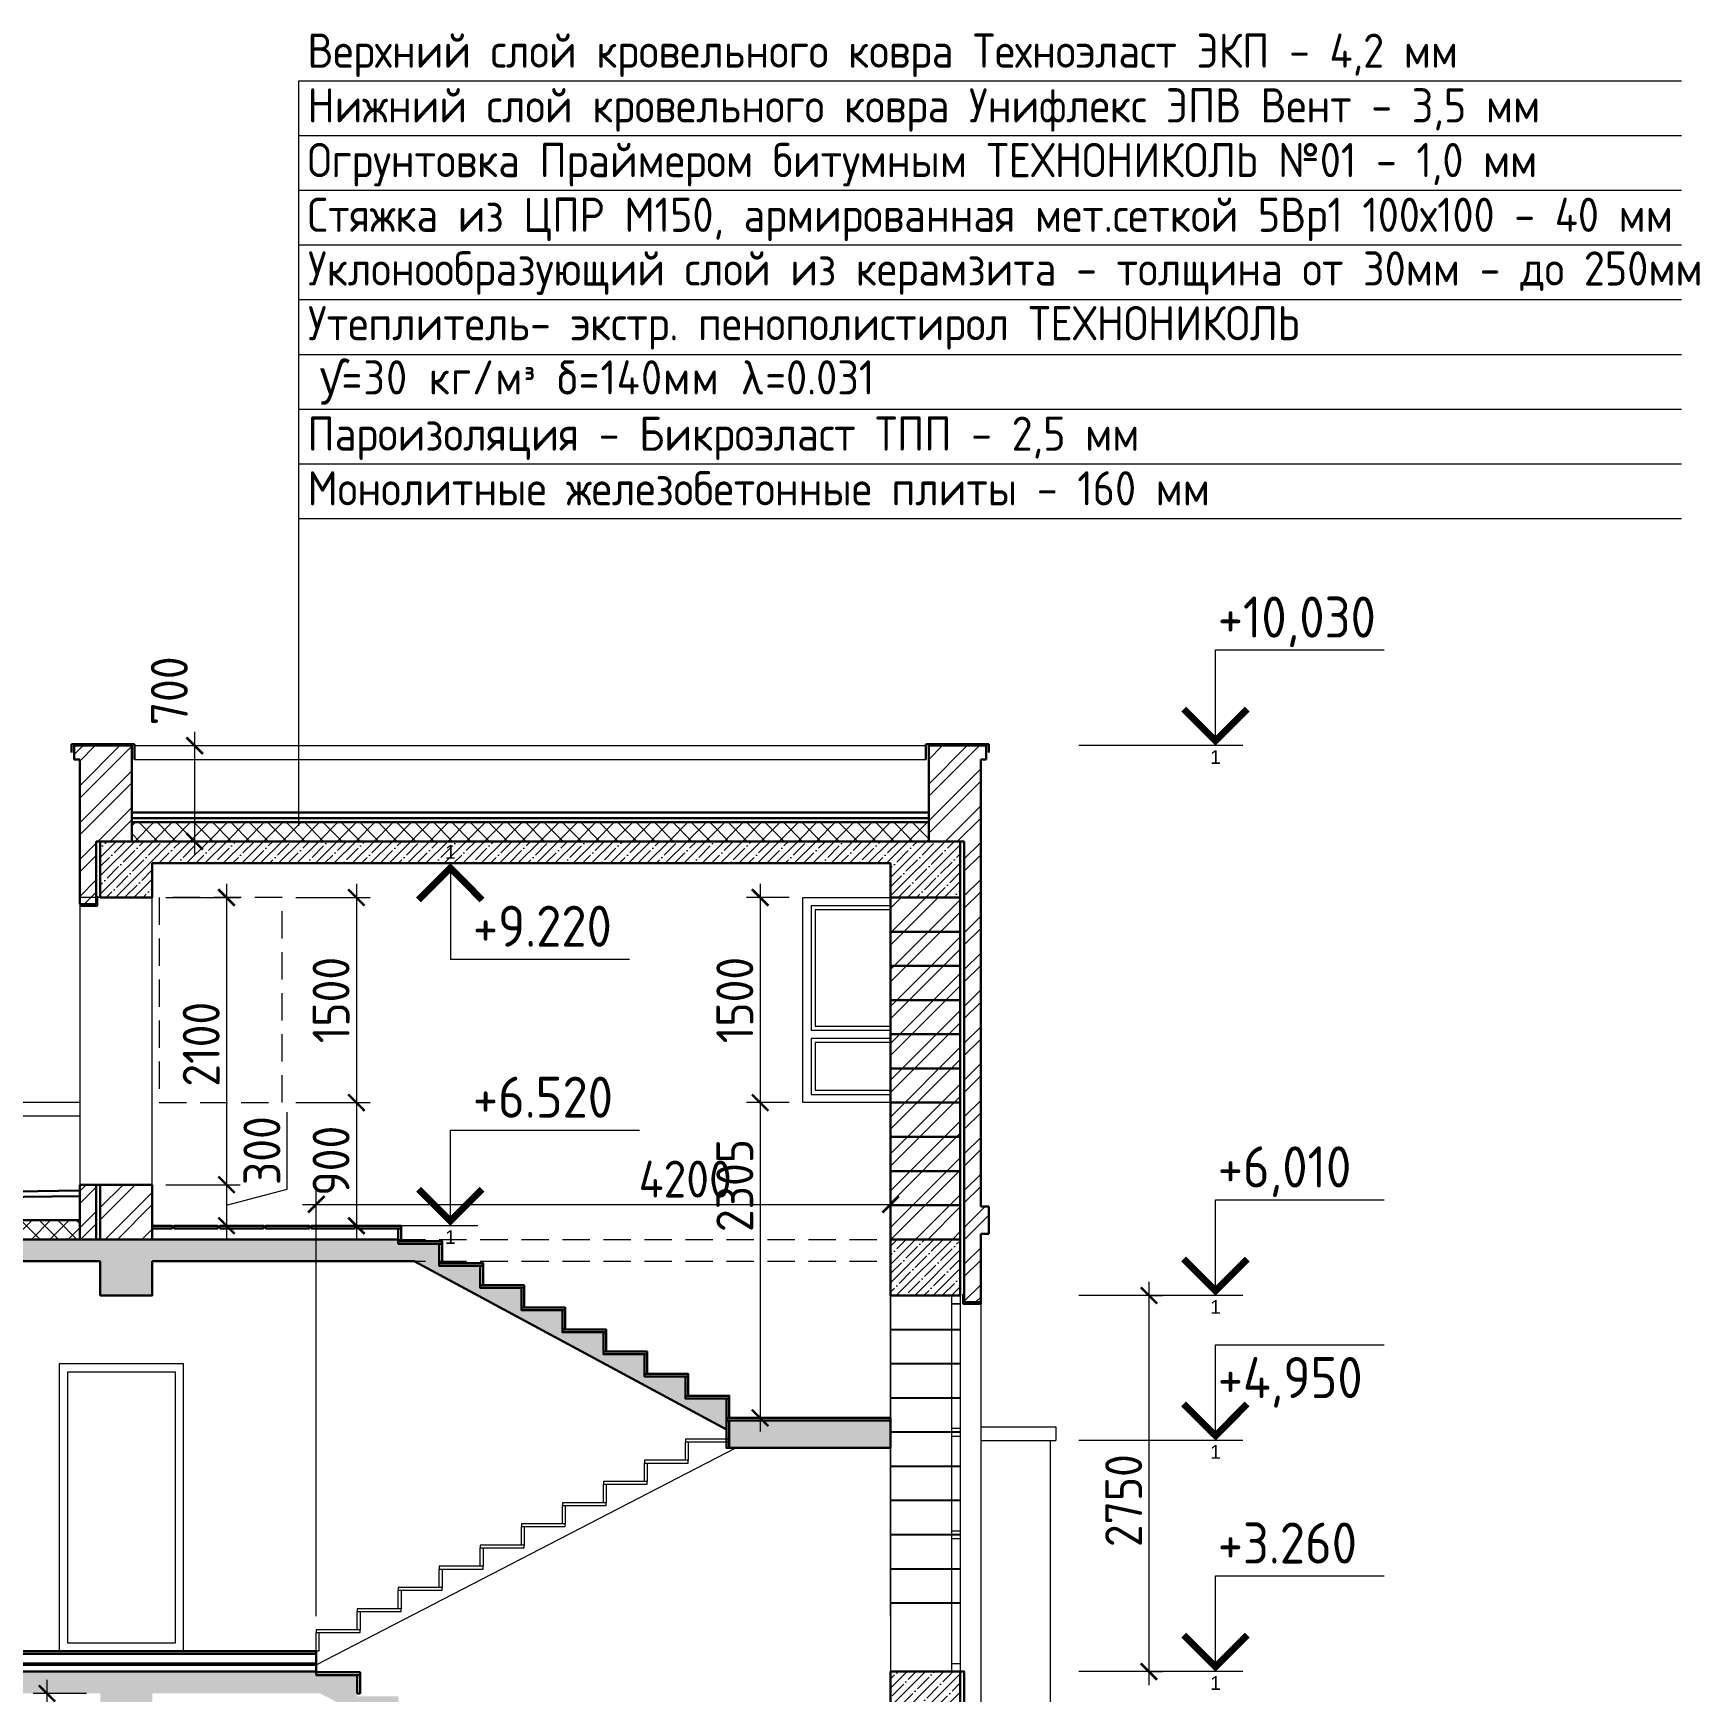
# Model space of a CAD drawing. Header units: millimetres. Extents: x 854812 to 1164625, y 589925 to 823301.
# Drawn here: x 896436 to 908624, y 759759 to 771884 of the extents above; entities that cross this region are included whole.
import ezdxf
from ezdxf.enums import TextEntityAlignment as Align

# ---------------------------------------------------------------- set-up
doc = ezdxf.new("R2010")
doc.units = ezdxf.units.MM
doc.linetypes.add('1', pattern=[0])
doc.linetypes.add('НЕВИДИМАЯX2', pattern=[0.75, 0.5, -0.25])
doc.layers.get('Defpoints').update_dxf_attribs({"color": 40})
for name, color, linetype, lineweight in [('Text', 7, 'Continuous', 15), ('АР_Текст_отметки высот', 95, 'Continuous', 9), ('окна', 132, 'Continuous', 18), ('перекрытия', 36, 'Continuous', 30), ('пол', 11, '1', 30), ('размеры', 215, 'Continuous', 13), ('стены', 172, 'Continuous', 30), ('УКАЗАТЕЛЬ', 6, 'Continuous', 13), ('ФАСАД', 7, 'Continuous', 13), ('ШТРИХ', 142, 'Continuous', 13)]:
    doc.layers.add(name, color=color, linetype=linetype, lineweight=lineweight)
doc.styles.add('GOST 2.304', font='isocpeur.ttf', dxfattribs={"width": 0.9})
doc.styles.get("Standard").update_dxf_attribs({"font": 'arial.ttf'})
doc.dimstyles.new('1', dxfattribs={"dimscale": 100, "dimtxt": 2.7, "dimasz": 1.2, "dimexe": 1, "dimexo": 1, "dimgap": 0.5, "dimtad": 1, "dimdec": 0, "dimzin": 0, "dimdsep": 46, "dimtxsty": 'GOST 2.304', "dimblk": 'ARCHTICK', "dimcen": 0.09, "dimdle": 1, "dimclrd": 256, "dimclre": 256, "dimclrt": 7, "dimadec": 0, "dimazin": 0, "dimtfac": 1, "dimtdec": 0, "dimtmove": 1, "dimatfit": 3, "dimldrblk": 'ARCHTICK', "dimfxl": 100, "dimtolj": 1, "dimtzin": 0, "dimlwd": 5, "dimlwe": 5, "dimarcsym": 1})

# ---------------------------------------------------------------- blocks, each defined once
blk = doc.blocks.new('_ArchTick')
at = {"color": 0, "linetype": 'ByBlock', "const_width": 0.15}
blk.add_lwpolyline([(-0.5, -0.5), (0.5, 0.5)], dxfattribs=at)
blk = doc.blocks.new('*D381')
at = {"layer": 'Defpoints', "color": 0, "ltscale": 0.1}
for p in [(897306, 765566), (897306, 763466), (897849, 763466)]:
    blk.add_point(p, dxfattribs=at)
at = {"layer": 'размеры', "lineweight": 5, "ltscale": 0.1}
for p, q in [((897849, 765666), (897849, 763366)), ((897406, 765566), (897949, 765566)), ((897406, 763466), (897949, 763466))]:
    blk.add_line(p, q, dxfattribs=at)
at = {"layer": 'размеры', "lineweight": 5, "ltscale": 0.1, "xscale": 120, "yscale": 120, "zscale": 120}
for p, rotation in [((897849, 765566), 90), ((897849, 763466), 270)]:
    blk.add_blockref('_ArchTick', p, dxfattribs=dict(at, rotation=rotation))
at = {"layer": 'размеры', "color": 7, "ltscale": 0.1, "insert": (897664, 764493), "char_height": 270, "attachment_point": 5, "rotation": 90, "style": 'GOST 2.304'}
blk.add_mtext('\\A1;2100', dxfattribs=at)
blk = doc.blocks.new('*D382')
at = {"layer": 'Defpoints', "color": 0, "ltscale": 0.1}
for p in [(897306, 763466), (897306, 763166, 0), (897849, 763166)]:
    blk.add_point(p, dxfattribs=at)
at = {"layer": 'размеры', "lineweight": 5, "ltscale": 0.1}
for p, q in [((898293, 763434), (898293, 763996)), ((897849, 763566), (897849, 763066)), ((897406, 763466), (897949, 763466)), ((897849, 763316), (898293, 763434)), ((897406, 763166), (897949, 763166))]:
    blk.add_line(p, q, dxfattribs=at)
at = {"layer": 'размеры', "lineweight": 5, "ltscale": 0.1, "xscale": 120, "yscale": 120, "zscale": 120}
for p, rotation in [((897849, 763466), 90), ((897849, 763166), 270)]:
    blk.add_blockref('_ArchTick', p, dxfattribs=dict(at, rotation=rotation))
at = {"layer": 'размеры', "color": 7, "ltscale": 0.1, "insert": (898108, 763715), "char_height": 270, "attachment_point": 5, "rotation": 90, "style": 'GOST 2.304'}
blk.add_mtext('\\A1;300', dxfattribs=at)
blk = doc.blocks.new('*U355')
at = {"color": 7, "linetype": 'Continuous', "lineweight": 15}
for p, q in [((10, 0), (10, 7)), ((10, 7), (23.84, 7)), ((10, 0), (0, 0)), ((12, 0), (10, 0))]:
    blk.add_line(p, q, dxfattribs=at)
at = {"color": 7, "linetype": 'Continuous', "lineweight": 15, "const_width": 0.5}
blk.add_lwpolyline([(7.67, 2.67), (10, 0.35), (12.32, 2.67)], dxfattribs=at)
at = {"color": 7, "linetype": 'Continuous', "lineweight": 15, "style": 'GOST 2.304', "width": 0.9, "flags": 8}
blk.add_attdef('+OTM', text='', height=3, dxfattribs=at).set_placement((11.65, 7), align=Align.BOTTOM_LEFT)
at = {"layer": 'Defpoints', "color": 5, "linetype": 'Continuous', "flags": 8}
blk.add_attdef('M', text='', height=1, rotation=360, dxfattribs=at).set_placement((10, -0.33), align=Align.TOP_CENTER)
blk = doc.blocks.new('*U356')
at = {"color": 7, "linetype": 'Continuous', "lineweight": 15}
for p, q in [((10, 0), (0, 0)), ((10, 0), (10, -7)), ((12, 0), (10, 0)), ((10, -7), (23.1, -7))]:
    blk.add_line(p, q, dxfattribs=at)
at = {"color": 7, "linetype": 'Continuous', "lineweight": 15, "const_width": 0.5}
blk.add_lwpolyline([(7.67, -2.68), (10, -0.35), (12.32, -2.68)], dxfattribs=at)
at = {"color": 7, "linetype": 'Continuous', "lineweight": 15, "style": 'GOST 2.304', "width": 0.9, "flags": 8}
blk.add_attdef('+OTM', text='', height=3, dxfattribs=at).set_placement((11.65, -7), align=Align.BOTTOM_LEFT)
at = {"layer": 'Defpoints', "color": 5, "linetype": 'Continuous', "flags": 8}
blk.add_attdef('M', text='', height=1, dxfattribs=at).set_placement((10, 1.33), align=Align.TOP_CENTER)
blk = doc.blocks.new('*U361')
at = {"color": 7, "linetype": 'Continuous', "lineweight": 15}
for p, q in [((10, 0), (10, 7)), ((10, 7), (22.34, 7)), ((10, 0), (0, 0)), ((12, 0), (10, 0))]:
    blk.add_line(p, q, dxfattribs=at)
at = {"color": 7, "linetype": 'Continuous', "lineweight": 15, "const_width": 0.5}
blk.add_lwpolyline([(7.67, 2.67), (10, 0.35), (12.32, 2.67)], dxfattribs=at)
at = {"color": 7, "linetype": 'Continuous', "lineweight": 15, "style": 'GOST 2.304', "width": 0.9, "flags": 8}
blk.add_attdef('+OTM', text='', height=3, dxfattribs=at).set_placement((11.65, 7), align=Align.BOTTOM_LEFT)
at = {"layer": 'Defpoints', "color": 5, "linetype": 'Continuous', "flags": 8}
blk.add_attdef('M', text='', height=1, rotation=360, dxfattribs=at).set_placement((10, -0.33), align=Align.TOP_CENTER)
blk = doc.blocks.new('*U485')
at = {"color": 7, "linetype": 'Continuous', "lineweight": 15}
for p, q in [((10, 0), (10, 7)), ((10, 7), (22.34, 7)), ((10, 0), (0, 0)), ((12, 0), (10, 0))]:
    blk.add_line(p, q, dxfattribs=at)
at = {"color": 7, "linetype": 'Continuous', "lineweight": 15, "const_width": 0.5}
blk.add_lwpolyline([(7.67, 2.67), (10, 0.35), (12.32, 2.67)], dxfattribs=at)
at = {"color": 7, "linetype": 'Continuous', "lineweight": 15, "style": 'GOST 2.304', "width": 0.9, "flags": 8}
blk.add_attdef('+OTM', text='', height=3, rotation=360, dxfattribs=at).set_placement((11.65, 2.2), align=Align.BOTTOM_LEFT)
at = {"layer": 'Defpoints', "color": 5, "linetype": 'Continuous', "flags": 8}
blk.add_attdef('M', text='', height=1, rotation=360, dxfattribs=at).set_placement((10, -0.33), align=Align.TOP_CENTER)
blk = doc.blocks.new('*D383')
at = {"layer": 'Defpoints', "color": 0, "ltscale": 0.1}
for p in [(896926, 759746, 0), (896536, 759496), (896926, 759496, 0)]:
    blk.add_point(p, dxfattribs=at)
at = {"layer": 'размеры', "lineweight": 5, "ltscale": 0.1}
for p, q in [((896536, 759846), (896536, 759396)), ((896826, 759746), (896436, 759746)), ((896826, 759496), (896436, 759496))]:
    blk.add_line(p, q, dxfattribs=at)
at = {"layer": 'размеры', "lineweight": 5, "ltscale": 0.1, "xscale": 120, "yscale": 120, "zscale": 120}
for p, rotation in [((896536, 759746), 90), ((896536, 759496), 270)]:
    blk.add_blockref('_ArchTick', p, dxfattribs=dict(at, rotation=rotation))
at = {"layer": 'размеры', "color": 7, "ltscale": 0.1, "insert": (896351, 759095), "char_height": 270, "attachment_point": 5, "rotation": 90, "style": 'GOST 2.304'}
blk.add_mtext('\\A1;250', dxfattribs=at)
blk = doc.blocks.new('*D385')
at = {"layer": 'Defpoints', "color": 0, "ltscale": 0.1}
for p in [(897329, 766676, 0), (897329, 765976, 0), (897616, 765976)]:
    blk.add_point(p, dxfattribs=at)
at = {"layer": 'размеры', "lineweight": 5, "ltscale": 0.1}
for p, q in [((897616, 766776), (897616, 765876)), ((897429, 766676), (897716, 766676)), ((897429, 765976), (897716, 765976))]:
    blk.add_line(p, q, dxfattribs=at)
at = {"layer": 'размеры', "lineweight": 5, "ltscale": 0.1, "xscale": 120, "yscale": 120, "zscale": 120}
for p, rotation in [((897616, 766676), 90), ((897616, 765976), 270)]:
    blk.add_blockref('_ArchTick', p, dxfattribs=dict(at, rotation=rotation))
at = {"layer": 'размеры', "color": 7, "ltscale": 0.1, "insert": (897431, 767077), "char_height": 270, "attachment_point": 5, "rotation": 90, "style": 'GOST 2.304'}
blk.add_mtext('\\A1;700', dxfattribs=at)
blk = doc.blocks.new('*D419')
at = {"layer": 'Defpoints', "color": 0, "ltscale": 0.1}
for p in [(898256, 764066, 0), (898256, 763166, 0), (898799, 763166)]:
    blk.add_point(p, dxfattribs=at)
at = {"layer": 'размеры', "lineweight": 5, "ltscale": 0.1}
for p, q in [((898799, 764166), (898799, 763066)), ((898356, 764066), (898899, 764066)), ((898356, 763166), (898899, 763166))]:
    blk.add_line(p, q, dxfattribs=at)
at = {"layer": 'размеры', "lineweight": 5, "ltscale": 0.1, "xscale": 120, "yscale": 120, "zscale": 120}
for p, rotation in [((898799, 764066), 90), ((898799, 763166), 270)]:
    blk.add_blockref('_ArchTick', p, dxfattribs=dict(at, rotation=rotation))
at = {"layer": 'размеры', "color": 7, "ltscale": 0.1, "insert": (898614, 763641), "char_height": 270, "attachment_point": 5, "rotation": 90, "style": 'GOST 2.304'}
blk.add_mtext('\\A1;900', dxfattribs=at)
blk = doc.blocks.new('*D420')
at = {"layer": 'Defpoints', "color": 0, "ltscale": 0.1}
for p in [(898256, 765566, 0), (898256, 764066, 0), (898799, 764066)]:
    blk.add_point(p, dxfattribs=at)
at = {"layer": 'размеры', "lineweight": 5, "ltscale": 0.1}
for p, q in [((898799, 765666), (898799, 763966)), ((898356, 765566), (898899, 765566)), ((898356, 764066), (898899, 764066))]:
    blk.add_line(p, q, dxfattribs=at)
at = {"layer": 'размеры', "lineweight": 5, "ltscale": 0.1, "xscale": 120, "yscale": 120, "zscale": 120}
for p, rotation in [((898799, 765566), 90), ((898799, 764066), 270)]:
    blk.add_blockref('_ArchTick', p, dxfattribs=dict(at, rotation=rotation))
at = {"layer": 'размеры', "color": 7, "ltscale": 0.1, "insert": (898614, 764816), "char_height": 270, "attachment_point": 5, "rotation": 90, "style": 'GOST 2.304'}
blk.add_mtext('\\A1;1500', dxfattribs=at)
blk = doc.blocks.new('*D1065')
at = {"layer": 'Defpoints', "color": 0, "lineweight": 50, "ltscale": 0.1}
for p in [(904506, 762656), (904506, 759906, 0), (904596, 759906)]:
    blk.add_point(p, dxfattribs=at)
at = {"layer": 'размеры', "lineweight": 5, "ltscale": 0.1}
for p, q in [((904596, 762756), (904596, 759806)), ((904606, 762656), (904696, 762656)), ((904606, 759906), (904696, 759906))]:
    blk.add_line(p, q, dxfattribs=at)
at = {"layer": 'размеры', "lineweight": 5, "ltscale": 0.1, "xscale": 120, "yscale": 120, "zscale": 120}
for p, rotation in [((904596, 762656), 90), ((904596, 759906), 270)]:
    blk.add_blockref('_ArchTick', p, dxfattribs=dict(at, rotation=rotation))
at = {"layer": 'размеры', "color": 7, "ltscale": 0.1, "insert": (904411, 761156), "char_height": 270, "attachment_point": 5, "rotation": 90, "style": 'GOST 2.304'}
blk.add_mtext('\\A1;2750', dxfattribs=at)
blk = doc.blocks.new('*D1066')
at = {"layer": 'Defpoints', "lineweight": 5, "ltscale": 0.1}
for p, q in [((898406, 763322), (902806, 763322)), ((898506, 760311), (898506, 763422)), ((902706, 760311), (902706, 763422))]:
    blk.add_line(p, q, dxfattribs=at)
at = {"layer": 'Defpoints', "color": 0, "lineweight": 50, "ltscale": 0.1}
for p in [(902706, 763322), (898506, 760211, 0), (902706, 760211, 0)]:
    blk.add_point(p, dxfattribs=at)
at = {"layer": 'Defpoints', "lineweight": 5, "ltscale": 0.1, "xscale": 120, "yscale": 120, "zscale": 120, "rotation": 180}
blk.add_blockref('_ArchTick', (898506, 763322), dxfattribs=at)
at = {"layer": 'Defpoints', "lineweight": 5, "ltscale": 0.1, "xscale": 120, "yscale": 120, "zscale": 120}
blk.add_blockref('_ArchTick', (902706, 763322), dxfattribs=at)
at = {"layer": 'Defpoints', "color": 7, "lineweight": 50, "ltscale": 0.1, "insert": (901204, 763507), "char_height": 270, "attachment_point": 5, "style": 'GOST 2.304'}
blk.add_mtext('\\A1;4200', dxfattribs=at)
blk = doc.blocks.new('*D1509')
at = {"layer": 'Defpoints', "color": 0, "lineweight": 50, "ltscale": 0.1}
for p in [(902065, 764066, 0), (901752, 761761), (902065, 761761, 0)]:
    blk.add_point(p, dxfattribs=at)
at = {"layer": 'размеры', "lineweight": 5, "ltscale": 0.1}
for p, q in [((901752, 764166), (901752, 761661)), ((901965, 764066), (901652, 764066)), ((901965, 761761), (901652, 761761))]:
    blk.add_line(p, q, dxfattribs=at)
at = {"layer": 'размеры', "lineweight": 5, "ltscale": 0.1, "xscale": 120, "yscale": 120, "zscale": 120}
for p, rotation in [((901752, 764066), 90), ((901752, 761761), 270)]:
    blk.add_blockref('_ArchTick', p, dxfattribs=dict(at, rotation=rotation))
at = {"layer": 'размеры', "color": 7, "lineweight": 50, "ltscale": 0.1, "insert": (901567, 763460), "char_height": 270, "attachment_point": 5, "rotation": 90, "style": 'GOST 2.304'}
blk.add_mtext('\\A1;2305', dxfattribs=at)
blk = doc.blocks.new('*D1510')
at = {"layer": 'Defpoints', "color": 0, "lineweight": 50, "ltscale": 0.1}
for p in [(902065, 765566, 0), (901752, 764066), (902065, 764066, 0)]:
    blk.add_point(p, dxfattribs=at)
at = {"layer": 'размеры', "lineweight": 5, "ltscale": 0.1}
for p, q in [((901752, 765666), (901752, 763966)), ((901965, 765566), (901652, 765566)), ((901965, 764066), (901652, 764066))]:
    blk.add_line(p, q, dxfattribs=at)
at = {"layer": 'размеры', "lineweight": 5, "ltscale": 0.1, "xscale": 120, "yscale": 120, "zscale": 120}
for p, rotation in [((901752, 765566), 90), ((901752, 764066), 270)]:
    blk.add_blockref('_ArchTick', p, dxfattribs=dict(at, rotation=rotation))
at = {"layer": 'размеры', "color": 7, "lineweight": 50, "ltscale": 0.1, "insert": (901567, 764816), "char_height": 270, "attachment_point": 5, "rotation": 90, "style": 'GOST 2.304'}
blk.add_mtext('\\A1;1500', dxfattribs=at)

msp = doc.modelspace()

# ---------------------------------------------------------------- hatches: boundary and pattern name
at = {"layer": 'ШТРИХ', "ltscale": 0.1}
h = msp.add_hatch(dxfattribs=at)
h.set_pattern_fill('ANSI32', color=256, scale=20, style=0)
h.paths.add_polyline_path([(886965.6, 760406), (886845.6, 760406), (886845.6, 759446), (886965.6, 759446)])
h.paths.add_polyline_path([(886965.6, 756996), (886845.6, 756996), (886845.6, 756496), (886905.3, 756496), (886965.6, 756496)])
h.paths.add_polyline_path([(891905.3, 762906), (891785.3, 762906), (891785.3, 762296), (891905.3, 762296)])
h.paths.add_polyline_path([(897305.6, 763466), (896925.6, 763466), (896925.6, 763066), (897305.6, 763066)])
h.paths.add_polyline_path([(896895.6, 763466), (896775.6, 763466), (896775.6, 763066), (896895.6, 763066)])
h.paths.add_polyline_path([(897155.6, 766676), (896735.8, 766676), (896735.8, 766576), (896775.6, 766576), (896775.6, 765566), (896895.6, 765566), (896895.6, 765976), (897155.6, 765976)])
h.paths.add_polyline_path([(896895.6, 765566), (896775.6, 765566), (896775.6, 765516), (896895.6, 765516)])
h.paths.add_polyline_path([(903365.3, 766576), (903405.1, 766576), (903405.1, 766676), (902985.3, 766676), (902985.3, 765976), (903245.3, 765976), (903245.3, 762606), (903365.3, 762606), (903365.3, 763106), (903425.3, 763106), (903425.3, 763306), (903365.3, 763306)])
h.paths.add_polyline_path([(903215.3, 765566), (902705.6, 765566), (902705.6, 765316), (903215.3, 765316)])
h.paths.add_polyline_path([(903215.3, 765316), (902705.6, 765316), (902705.6, 765066), (903215.3, 765066)])
h.paths.add_polyline_path([(903215.3, 765066), (902705.6, 765066), (902705.6, 764816), (903215.3, 764816)])
h.paths.add_polyline_path([(903215.3, 764816), (902705.6, 764816), (902705.6, 764566), (903215.3, 764566)])
h.paths.add_polyline_path([(903215.3, 764566), (902705.6, 764566), (902705.6, 764316), (903215.3, 764316)])
h.paths.add_polyline_path([(903215.3, 764316), (902705.6, 764316), (902705.6, 764066), (903215.3, 764066)])
h.paths.add_polyline_path([(903215.3, 764066), (902705.6, 764066), (902705.6, 763816), (903215.3, 763816)])
h.paths.add_polyline_path([(903215.3, 763816), (902705.6, 763816), (902705.6, 763566), (903215.3, 763566)])
h.paths.add_polyline_path([(903215.3, 763566), (902705.6, 763566), (902705.6, 763316), (903215.3, 763316)])
h.paths.add_polyline_path([(903215.3, 763316), (902705.6, 763316), (902705.6, 763066), (903215.3, 763066)])
h.paths.add_polyline_path([(903215.3, 756996), (902705.6, 756996), (902705.6, 756746), (903215.3, 756746)])
h.paths.add_polyline_path([(903215.3, 756746), (902705.6, 756746), (902705.6, 756496), (903215.3, 756496)])
h.paths.add_polyline_path([(903365.3, 756996), (903245.3, 756996), (903245.3, 756496), (903305.6, 756496), (903365.3, 756496)])
h.paths.add_polyline_path([(887505.3, 756996), (886995.6, 756996), (886995.6, 756746), (887505.3, 756746)])
h.paths.add_polyline_path([(887505.3, 756746), (886995.6, 756746), (886995.6, 756496), (887505.3, 756496)])
h.paths.add_polyline_path([(887505.3, 760406), (886995.6, 760406), (886995.6, 760156), (887505.3, 760156)])
h.paths.add_polyline_path([(887505.3, 760156), (886995.6, 760156), (886995.6, 759906), (887505.3, 759906)])
h.paths.add_polyline_path([(886845.6, 763426), (887225.6, 763426), (887225.6, 764066), (886805.8, 764066), (886805.8, 763966), (886845.6, 763966)])
h.paths.add_polyline_path([(887225.6, 763236), (886845.6, 763230.6), (886845.6, 762606), (886965.6, 762606), (886965.6, 763066), (887225.6, 763066)])
h = msp.add_hatch(dxfattribs=at)
h.set_pattern_fill('ANSI37', color=256, scale=30, style=0)
h.paths.add_polyline_path([(893575.3, 763206), (889025.3, 763206), (889025.3, 763066), (893575.3, 763066)])
h.paths.add_polyline_path([(889025.3, 763206), (887225.6, 763206), (887225.6, 763066), (887505.3, 763066), (889025.3, 763066)])
h.paths.add_polyline_path([(896775.6, 763206), (894215.3, 763206), (894215.3, 763066), (896775.6, 763066)])
h.paths.add_polyline_path([(894215.3, 763206), (893985.6, 763206), (893985.6, 763066), (894215.3, 763066)])
h.paths.add_polyline_path([(893985.6, 763206), (893575.3, 763206), (893575.3, 763066), (893985.6, 763066)])
h.paths.add_polyline_path([(902985.3, 766116), (897155.6, 766116), (897155.6, 765976), (902985.3, 765976)])
h = msp.add_hatch(dxfattribs=at)
h.set_pattern_fill('ANSI35', color=256, scale=15, style=0)
h.paths.add_polyline_path([(903215.3, 765976), (896925.6, 765976), (896925.6, 765566), (897305.6, 765566), (897305.6, 765655.9), (897305.6, 765816), (902705.6, 765816), (902705.6, 765566), (903215.3, 765566)])
h.paths.add_polyline_path([(899422.3, 765823.8), (899550.2, 765823.8), (899550.2, 765974.4), (899422.3, 765974.4)], flags=24)
h = msp.add_hatch(dxfattribs=at)
h.set_pattern_fill('ANSI35', color=256, scale=15, style=0)
h.paths.add_polyline_path([(897305.6, 762906), (899221.9, 762906), (899405.6, 762906), (899405.6, 763034.2), (899105.6, 763034.2), (899105.6, 763054.2), (899105.6, 763066), (886995.6, 763066), (886995.6, 762656), (887505.3, 762656), (887505.3, 762906), (896925.6, 762906), (896925.6, 762656), (897305.6, 762656)])
h.paths.add_polyline_path([(899705.6, 762872.5), (899405.6, 762872.5), (899405.6, 762892.5), (899405.6, 762906), (899221.9, 762906), (901505.6, 761675.4), (901505.6, 761741), (901505.6, 761761), (901505.6, 761902.6), (901205.6, 761902.6), (901205.6, 761922.6), (901205.6, 762064.3), (900905.6, 762064.3), (900905.6, 762084.3), (900905.6, 762225.9), (900605.6, 762225.9), (900605.6, 762245.9), (900605.6, 762387.6), (900305.6, 762387.6), (900305.6, 762407.6), (900305.6, 762549.2), (900005.6, 762549.2), (900005.6, 762569.2), (900005.6, 762710.9), (899705.6, 762710.9), (899705.6, 762730.9)])
h.paths.add_polyline_path([(902705.6, 761741), (901525.6, 761741), (901525.6, 761541), (902705.6, 761541)])
h.paths.add_polyline_path([(898805.6, 759881), (898505.6, 759881), (898505.6, 759906), (889305.3, 759906), (889305.3, 759746), (896925.6, 759746), (896925.6, 759496), (897305.6, 759496), (897305.6, 759746), (898534.4, 759746), (899105.6, 759450.9), (899105.6, 759586.4), (899105.6, 759726), (898805.6, 759726), (898805.6, 759746)])
h.paths.add_polyline_path([(899405.6, 759571), (899105.6, 759571), (899105.6, 759450.9), (900905.6, 758520.9), (900905.6, 758796), (900605.6, 758796), (900605.6, 758816), (900605.6, 758951), (900305.6, 758951), (900305.6, 758971), (900305.6, 759106), (900005.6, 759106), (900005.6, 759126), (900005.6, 759261), (899705.6, 759261), (899705.6, 759281), (899705.6, 759416), (899405.6, 759416), (899405.6, 759436)])
h.paths.add_polyline_path([(901205.6, 758641), (900905.6, 758641), (900905.6, 758520.9), (901525.6, 758200.5), (901525.6, 758131), (902705.6, 758131), (902705.6, 758331), (901525.6, 758331), (901505.6, 758331), (901505.6, 758351), (901505.6, 758486), (901205.6, 758486), (901205.6, 758506)])
h.paths.add_polyline_path([(889305.3, 759906), (887505.3, 759906), (886995.6, 759906), (886995.6, 759496), (887505.3, 759496), (887505.3, 759746), (889305.3, 759746)])
h.paths.add_polyline_path([(893845.4, 759753.8), (893973.3, 759753.8), (893973.3, 759904.4), (893845.4, 759904.4)], flags=24)
h = msp.add_hatch(dxfattribs=at)
h.set_pattern_fill('ANSI35', color=256, scale=15, style=0)
h.paths.add_polyline_path([(903215.3, 763066), (902705.6, 763066), (902705.6, 762656), (903215.3, 762656)])
h = msp.add_hatch(dxfattribs=at)
h.set_pattern_fill('ANSI35', color=256, scale=15, style=0)
h.paths.add_polyline_path([(903215.3, 759906), (902705.6, 759906), (902705.6, 759496), (903215.3, 759496)])

# ---------------------------------------------------------------- linework, layer by layer
at = {"layer": 'Defpoints', "ltscale": 0.1}
for p, q in [((903215.3, 765566, 0), (902705.6, 765566, 0)), ((903215.3, 765566, 0), (902705.6, 765566, 0)), ((903215.3, 762406, 0), (902705.6, 762406, 0)), ((903215.3, 762156, 0), (902705.6, 762156, 0)), ((903215.3, 761906, 0), (902705.6, 761906, 0)), ((903215.3, 761656, 0), (902705.6, 761656, 0)), ((903215.3, 761406, 0), (902705.6, 761406, 0)), ((903215.3, 761156, 0), (902705.6, 761156, 0)), ((903215.3, 760906, 0), (902705.6, 760906, 0)), ((903215.3, 760656, 0), (902705.6, 760656, 0)), ((903215.3, 760406, 0), (902705.6, 760406, 0)), ((903215.3, 760406, 0), (902705.6, 760406, 0))]:
    msp.add_line(p, q, dxfattribs=at)
at = {"layer": 'окна', "linetype": 'НЕВИДИМАЯX2', "ltscale": 400}
for p, q in [((899105.6, 763066, 0), (902705.6, 763066, 0)), ((899105.6, 762906, 0), (902705.6, 762906, 0))]:
    msp.add_line(p, q, dxfattribs=at)
at = {"layer": 'окна', "ltscale": 0.1}
for p, q in [((902705.6, 762656, 0), (902705.6, 759906, 0)), ((903365.6, 762595.7, 0), (903365.6, 756996, 0)), ((898505.6, 759955.5, 0), (901574.2, 761541, 0))]:
    msp.add_line(p, q, dxfattribs=at)
at = {"layer": 'окна', "linetype": 'НЕВИДИМАЯX2', "ltscale": 400, "elevation": 0}
msp.add_lwpolyline([(897355.6, 764066), (898255.6, 764066), (898255.6, 765566), (897355.6, 765566)], close=True, dxfattribs=at)
at = {"layer": 'окна', "color": 7, "ltscale": 0.1, "elevation": 0}
msp.add_lwpolyline([(903215.3, 764066), (902065.3, 764066), (902065.3, 765566), (903215.3, 765566)], close=True, dxfattribs=at)
for points in [[(902705.6, 765506), (902125.3, 765506), (902125.3, 764596), (902705.6, 764596)], [(902705.6, 764536), (902125.3, 764536), (902125.3, 764126), (902705.6, 764126)]]:
    msp.add_lwpolyline(points, dxfattribs=at)
at = {"layer": 'окна', "color": 7, "lineweight": 5, "ltscale": 0.1, "elevation": 0}
for points in [[(902705.6, 765476), (902155.3, 765476), (902155.3, 764626), (902705.6, 764626)], [(902705.6, 764506), (902155.3, 764506), (902155.3, 764156), (902705.6, 764156)]]:
    msp.add_lwpolyline(points, dxfattribs=at)
at = {"layer": 'окна', "ltscale": 0.1, "elevation": 0}
for points in [[(903155.3, 762596), (903155.3, 762656), (903215.3, 762656), (903215.3, 762596)], [(903155.3, 759906), (903155.3, 762596), (903215.3, 762596), (903215.3, 759906)], [(901205.6, 761586), (901525.6, 761586), (901525.6, 761606), (901205.6, 761606)], [(901225.6, 761451), (901205.6, 761451), (901205.6, 761586), (901225.6, 761586)], [(900905.6, 761431), (901225.6, 761431), (901225.6, 761451), (900905.6, 761451)], [(900925.6, 761296), (900905.6, 761296), (900905.6, 761431), (900925.6, 761431)], [(900605.6, 761276), (900925.6, 761276), (900925.6, 761296), (900605.6, 761296)], [(900625.6, 761141), (900605.6, 761141), (900605.6, 761276), (900625.6, 761276)], [(900305.6, 761121), (900625.6, 761121), (900625.6, 761141), (900305.6, 761141)], [(900325.6, 760986), (900305.6, 760986), (900305.6, 761121), (900325.6, 761121)], [(900005.6, 760966), (900325.6, 760966), (900325.6, 760986), (900005.6, 760986)], [(900025.6, 760831), (900005.6, 760831), (900005.6, 760966), (900025.6, 760966)], [(899705.6, 760811), (900025.6, 760811), (900025.6, 760831), (899705.6, 760831)], [(899725.6, 760676), (899705.6, 760676), (899705.6, 760811), (899725.6, 760811)], [(899405.6, 760656), (899725.6, 760656), (899725.6, 760676), (899405.6, 760676)], [(899425.6, 760521), (899405.6, 760521), (899405.6, 760656), (899425.6, 760656)], [(899105.6, 760501), (899425.6, 760501), (899425.6, 760521), (899105.6, 760521)], [(899125.6, 760366), (899105.6, 760366), (899105.6, 760501), (899125.6, 760501)], [(898805.6, 760346), (899125.6, 760346), (899125.6, 760366), (898805.6, 760366)], [(898825.6, 760211), (898805.6, 760211), (898805.6, 760346), (898825.6, 760346)], [(898505.6, 760191), (898825.6, 760191), (898825.6, 760211), (898505.6, 760211)], [(898525.6, 760056), (898505.6, 760056), (898505.6, 760191), (898525.6, 760191)], [(903155.3, 759906), (903155.3, 759966), (903215.3, 759966), (903215.3, 759906)]]:
    msp.add_lwpolyline(points, close=True, dxfattribs=at)
at = {"layer": 'окна', "ltscale": 0.1}
for points in [[(903155.3, 761626), (903155.3, 761686), (903215.3, 761686), (903215.3, 761626)], [(903155.3, 760876), (903155.3, 760936), (903215.3, 760936), (903215.3, 760876)]]:
    msp.add_lwpolyline(points, close=True, dxfattribs=at)
at = {"layer": 'перекрытия', "ltscale": 50, "elevation": 0}
msp.add_lwpolyline([(903215.3, 759496), (903245.3, 759496), (903245.3, 759906), (903215.3, 759906)], close=True, dxfattribs=at)
at = {"layer": 'пол', "ltscale": 0.1}
for p, q in [((887505.3, 760056, 0), (898505.6, 760056, 0)), ((887505.3, 760036, 0), (898505.6, 760036, 0)), ((887505.3, 759966, 0), (898505.6, 759966, 0)), ((887505.3, 759956, 0), (898505.6, 759956, 0))]:
    msp.add_line(p, q, dxfattribs=at)
at = {"layer": 'стены', "ltscale": 0.1}
for p, q in [((897175.8, 766686.2, 0), (896715.6, 766686.2, 0)), ((896715.6, 766686.2, 0), (896715.6, 766626, 0)), ((897155.6, 766676, 0), (896735.8, 766676, 0)), ((896735.8, 766676, 0), (896735.8, 766576, 0)), ((897155.6, 765976, 0), (897155.6, 766676, 0)), ((897175.8, 766686.2, 0), (897175.8, 766576, 0)), ((902965.1, 766686.2, 0), (902965.1, 766576, 0)), ((902965.1, 766686.2, 0), (903425.3, 766686.2, 0)), ((902985.3, 765976, 0), (902985.3, 766676, 0)), ((902985.3, 766676, 0), (903405.1, 766676, 0)), ((903405.1, 766676, 0), (903405.1, 766576, 0)), ((903425.3, 766686.2, 0), (903425.3, 766626, 0)), ((896775.6, 766576, 0), (896735.8, 766576, 0)), ((896775.6, 765516, 0), (896775.6, 766576, 0)), ((903365.3, 766576, 0), (903405.1, 766576, 0)), ((903365.3, 763306, 0), (903365.3, 766576, 0)), ((902984.8, 766146.4, 0), (897155.1, 766146.4, 0)), ((902985.3, 766186.4, 0), (897155.6, 766186.4, 0)), ((902985.3, 766116, 0), (897155.6, 766116, 0)), ((896895.6, 765976, 0), (896895.6, 765516, 0)), ((896895.6, 765976, 0), (903245.3, 765976, 0)), ((903245.3, 762606, 0), (903245.3, 765976, 0)), ((897305.6, 765816, 0), (902705.6, 765816, 0)), ((897305.6, 765566, 0), (897305.6, 765655.9, 0)), ((896775.6, 765516, 0), (896895.6, 765516, 0)), ((903215.3, 765316, 0), (902705.6, 765316, 0)), ((903215.3, 765066, 0), (902705.6, 765066, 0)), ((903215.3, 764816, 0), (902705.6, 764816, 0)), ((903215.3, 764566, 0), (902705.6, 764566, 0)), ((903215.3, 764316, 0), (902705.6, 764316, 0)), ((903215.3, 764066, 0), (902705.6, 764066, 0)), ((903215.3, 763816, 0), (902705.6, 763816, 0)), ((903215.3, 763566, 0), (902705.6, 763566, 0)), ((896775.6, 763466, 0), (896775.6, 763066, 0)), ((896895.6, 763466, 0), (896895.6, 763066, 0)), ((896925.6, 763066, 0), (896925.6, 763466, 0)), ((897305.6, 763066, 0), (897305.6, 763466, 0)), ((896775.6, 763423.2, 0), (887225.6, 763276.4, 0)), ((896775.6, 763383.2, 0), (887225.6, 763236.4, 0)), ((903215.3, 763316, 0), (902705.6, 763316, 0)), ((903365.3, 763306, 0), (903425.3, 763306, 0)), ((903425.3, 763106, 0), (903425.3, 763306, 0)), ((896775.6, 763206, 0), (887225.6, 763206, 0)), ((886965.6, 763066, 0), (899105.6, 763066, 0)), ((903365.3, 762595.7, 0), (903365.3, 763106, 0)), ((903365.3, 763106, 0), (903425.3, 763106, 0)), ((887505.3, 762906, 0), (896925.6, 762906, 0)), ((897305.6, 762906, 0), (899221.9, 762906, 0)), ((899221.9, 762906, 0), (901505.6, 761675.4, 0)), ((903365.3, 762606, 0), (903245.3, 762606, 0)), ((898505.6, 759881, 0), (898505.6, 760056, 0)), ((887505.3, 759906, 0), (898505.6, 759906, 0))]:
    msp.add_line(p, q, dxfattribs=at)
at = {"layer": 'стены', "ltscale": 0.1, "elevation": 0}
for points in [[(897305.6, 765816), (897305.6, 765566), (896925.6, 765566), (896925.6, 765976)], [(902705.6, 765976), (903215.3, 765976), (903215.3, 765566), (902705.6, 765566), (902705.6, 765816)], [(896775.6, 765505.7), (896903.4, 765505.7), (896903.4, 765576.4)], [(902705.6, 765566), (903215.3, 765566), (903215.3, 763066), (902705.6, 763066), (902705.6, 765566)], [(896775.6, 763466), (897305.6, 763466)], [(896795.8, 763066), (897305.6, 763066)], [(897305.6, 763165.8), (897450.6, 763165.8), (897450.6, 763145.8), (897305.6, 763145.8)], [(902705.6, 763066), (903215.3, 763066), (903215.3, 762656), (902705.6, 762656), (902705.6, 763066)], [(897305.6, 762906), (897305.6, 762656), (896925.6, 762656), (896925.6, 762906)], [(903365.3, 762595.7), (903237.5, 762595.7), (903237.5, 762666.4)], [(901525.6, 761741), (901525.6, 761541), (901505.6, 761541), (901505.6, 761741)], [(901525.6, 761741), (902705.6, 761741), (902705.6, 761541), (901525.6, 761541), (901525.6, 761741)], [(902705.6, 759906), (903215.3, 759906), (903215.3, 759496), (902705.6, 759496), (902705.6, 759906)]]:
    msp.add_lwpolyline(points, dxfattribs=at)
for points in [[(897785.6, 763145.8), (897465.6, 763145.8), (897465.6, 763165.8), (897785.6, 763165.8)], [(898120.6, 763145.8), (897800.6, 763145.8), (897800.6, 763165.8), (898120.6, 763165.8)], [(898455.6, 763145.8), (898135.6, 763145.8), (898135.6, 763165.8), (898455.6, 763165.8)], [(898790.6, 763145.8), (898470.6, 763145.8), (898470.6, 763165.8), (898790.6, 763165.8)], [(899125.6, 763145.8), (898805.6, 763145.8), (898805.6, 763165.8), (899125.6, 763165.8)], [(899105.6, 763054.2), (899125.6, 763054.2), (899125.6, 763145.8), (899105.6, 763145.8)], [(899425.6, 763034.2), (899105.6, 763034.2), (899105.6, 763054.2), (899425.6, 763054.2)], [(899405.6, 762892.5), (899425.6, 762892.5), (899425.6, 763034.2), (899405.6, 763034.2)], [(899725.6, 762872.5), (899405.6, 762872.5), (899405.6, 762892.5), (899725.6, 762892.5)], [(899705.6, 762730.9), (899725.6, 762730.9), (899725.6, 762872.5), (899705.6, 762872.5)], [(900025.6, 762710.9), (899705.6, 762710.9), (899705.6, 762730.9), (900025.6, 762730.9)], [(900005.6, 762569.2), (900025.6, 762569.2), (900025.6, 762710.9), (900005.6, 762710.9)], [(900325.6, 762549.2), (900005.6, 762549.2), (900005.6, 762569.2), (900325.6, 762569.2)], [(900305.6, 762407.6), (900325.6, 762407.6), (900325.6, 762549.2), (900305.6, 762549.2)], [(900625.6, 762387.6), (900305.6, 762387.6), (900305.6, 762407.6), (900625.6, 762407.6)], [(900605.6, 762245.9), (900625.6, 762245.9), (900625.6, 762387.6), (900605.6, 762387.6)], [(900925.6, 762225.9), (900605.6, 762225.9), (900605.6, 762245.9), (900925.6, 762245.9)], [(900905.6, 762084.3), (900925.6, 762084.3), (900925.6, 762225.9), (900905.6, 762225.9)], [(901225.6, 762064.3), (900905.6, 762064.3), (900905.6, 762084.3), (901225.6, 762084.3)], [(901205.6, 761922.6), (901225.6, 761922.6), (901225.6, 762064.3), (901205.6, 762064.3)], [(901525.6, 761902.6), (901205.6, 761902.6), (901205.6, 761922.6), (901525.6, 761922.6)], [(901505.6, 761761), (901525.6, 761761), (901525.6, 761902.6), (901505.6, 761902.6)], [(901505.6, 761741), (902705.6, 761741), (902705.6, 761761), (901505.6, 761761)], [(898825.6, 759881), (898505.6, 759881), (898505.6, 759901), (898825.6, 759901)], [(898805.6, 759746), (898825.6, 759746), (898825.6, 759881), (898805.6, 759881)]]:
    msp.add_lwpolyline(points, close=True, dxfattribs=at)
at = {"layer": 'УКАЗАТЕЛЬ', "ltscale": 0.5}
msp.add_line((898377.6, 766088.7), (898377.6, 771536.9), dxfattribs=at)
at = {"layer": 'УКАЗАТЕЛЬ', "extrusion": (0, 1, 0)}
for p, q in [((898377.6, 771536.9), (908491, 771536.9)), ((898377.6, 771136.9), (908491, 771136.9)), ((898377.6, 770736.9), (908491, 770736.9)), ((898377.6, 770336.9), (908491, 770336.9)), ((898377.6, 769936.9), (908491, 769936.9)), ((898377.6, 769536.9), (908491, 769536.9)), ((898377.6, 769136.9), (908491, 769136.9)), ((898377.6, 768736.9), (908491, 768736.9)), ((898377.6, 768336.9), (908491, 768336.9))]:
    msp.add_line(p, q, dxfattribs=at)
at = {"layer": 'ФАСАД', "ltscale": 0.1}
for p, q in [((897175.8, 766676, 0), (902965.3, 766676, 0)), ((897175.8, 766576, 0), (902965.3, 766576, 0)), ((896775.6, 764066, 0), (892565.6, 764066, 0)), ((896775.6, 763966, 0), (887245.6, 763966, 0)), ((903365.3, 761696, 0), (903915.6, 761696, 0)), ((903915.6, 761696, 0), (903915.6, 761596, 0)), ((903365.3, 761596, 0), (903915.6, 761596, 0)), ((903875.6, 755751.2, 0), (903875.6, 761596, 0))]:
    msp.add_line(p, q, dxfattribs=at)
at = {"layer": 'ФАСАД', "ltscale": 0.1, "elevation": 0}
for points in [[(896775.6, 763466), (897305.6, 763466), (897305.6, 765566), (896775.6, 765566)], [(896625.8, 760056), (897535.8, 760056), (897535.8, 762156), (896625.8, 762156)]]:
    msp.add_lwpolyline(points, close=True, dxfattribs=at)
at = {"layer": 'ФАСАД', "lineweight": 9, "ltscale": 0.1, "elevation": 0}
msp.add_lwpolyline([(896685.8, 760116), (897475.8, 760116), (897475.8, 762096), (896685.8, 762096)], close=True, dxfattribs=at)

# ---------------------------------------------------------------- block references
at = {"layer": 'АР_Текст_отметки высот'}
ref = msp.add_blockref('*U361', (904082.6, 766676), dxfattribs=dict(at, xscale=100, yscale=100, zscale=100))
ref.add_attrib('+OTM', '+10,030', dxfattribs={"layer": '0', "color": 7, "linetype": 'Continuous', "lineweight": 15, "height": 300, "rotation": 360, "style": 'GOST 2.304', "width": 0.9, "flags": 8}).set_placement((905099.3, 767376), align=Align.BOTTOM_LEFT)
ref.add_attrib('M', '1', dxfattribs={"layer": 'Defpoints', "color": 5, "linetype": 'Continuous', "height": 100, "rotation": 360, "flags": 8}).set_placement((905082.6, 766642.6), align=Align.TOP_CENTER)
at = {"layer": 'АР_Текст_отметки высот', "xscale": 100, "yscale": 100, "zscale": 100}
for name, p, values in [('*U356', (898486.3, 765816, 0), {'+OTM': '+9.220', 'M': '1'}), ('*U355', (898486.3, 763165.8, 0), {'+OTM': '+6.520', 'M': '1'})]:
    msp.add_blockref(name, p, dxfattribs=at).add_auto_attribs(values)
at = {"layer": 'АР_Текст_отметки высот'}
ref = msp.add_blockref('*U361', (904082.6, 762656, 0), dxfattribs=dict(at, xscale=100, yscale=100, zscale=100))
ref.add_attrib('+OTM', '+6,010', dxfattribs={"layer": '0', "color": 7, "linetype": 'Continuous', "lineweight": 15, "height": 300, "rotation": 360, "style": 'GOST 2.304', "width": 0.9, "flags": 8}).set_placement((905099.3, 763356, 0), align=Align.BOTTOM_LEFT)
ref.add_attrib('M', '1', dxfattribs={"layer": 'Defpoints', "color": 5, "linetype": 'Continuous', "height": 100, "rotation": 360, "flags": 8}).set_placement((905082.6, 762622.6, 0), align=Align.TOP_CENTER)
ref = msp.add_blockref('*U485', (904082.6, 761596, 0), dxfattribs=dict(at, xscale=100, yscale=100, zscale=100))
ref.add_attrib('+OTM', '+4,950', dxfattribs={"layer": '0', "color": 7, "linetype": 'Continuous', "lineweight": 15, "height": 300, "style": 'GOST 2.304', "width": 0.9, "flags": 8}).set_placement((905099.3, 761816, 0), align=Align.BOTTOM_LEFT)
ref.add_attrib('M', '1', dxfattribs={"layer": 'Defpoints', "color": 5, "linetype": 'Continuous', "height": 100, "flags": 8}).set_placement((905082.6, 761562.6, 0), align=Align.TOP_CENTER)
ref = msp.add_blockref('*U361', (904082.6, 759906), dxfattribs=dict(at, xscale=100, yscale=100, zscale=100))
ref.add_attrib('+OTM', '+3.260', dxfattribs={"layer": '0', "color": 7, "linetype": 'Continuous', "lineweight": 15, "height": 300, "rotation": 360, "style": 'GOST 2.304', "width": 0.9, "flags": 8}).set_placement((905099.3, 760606), align=Align.BOTTOM_LEFT)
ref.add_attrib('M', '1', dxfattribs={"layer": 'Defpoints', "color": 5, "linetype": 'Continuous', "height": 100, "rotation": 360, "flags": 8}).set_placement((905082.6, 759872.6), align=Align.TOP_CENTER)

# ---------------------------------------------------------------- texts
at = {"layer": 'Text', "style": 'GOST 2.304', "width": 0.9}
for s, p in [('Верхний слой кровельного ковра Техноэласт ЭКП - 4,2 мм', (898441.4, 771632.5)), ('Нижний слой кровельного ковра Унифлекс ЭПВ Вент - 3,5 мм', (898441.4, 771232.5)), ('Огрунтовка Праймером битумным ТЕХНОНИКОЛЬ №01 - 1,0 мм', (898441.4, 770832.5)), ('Стяжка из ЦПР М150, армированная мет.сеткой 5Вр1 100х100 - 40 мм', (898441.4, 770432.5)), ('Пароизоляция - Бикроэласт ТПП - 2,5 мм', (898441.4, 768832.5)), ('Монолитные железобетонные плиты - 160 мм', (898441.4, 768432.5))]:
    msp.add_text(s, height=250, dxfattribs=at).set_placement(p)
at = {"layer": 'Text', "char_height": 250, "attachment_point": 4, "style": 'GOST 2.304'}
for s, insert, width in [('Уклонообразующий слой из керамзита - толщина от 30мм - до 250мм', (898445.1, 770131), 19067.837), ('Утеплитель-{\\C7; экстр. пенополистирол ТЕХНОНИКОЛЬ}', (898445.1, 769731), 14673.12), ('{\\fArial Unicode MS|b0|i0|c204|p34; \\fArial Unicode MS|b0|i0|c0|p34;ƴ\\fISOCPEUR|b0|i0|c204|p34;\\H0.9998x;\\T1.05;=30 кг/м\\H0.8002x;\\T1;³\\H1.25x;\\T1.05; \\T1;δ\\T1.05;=140мм \\H0.99995x;\\T1;λ=0.031}', (898445.1, 769331), 14673.12)]:
    msp.add_mtext(s, dxfattribs=dict(at, insert=insert, width=width))

# ---------------------------------------------------------------- dimensions: what is measured, and where the dimension line sits
at = {"layer": 'Defpoints', "color": 1, "lineweight": 50, "ltscale": 0.1}
dim = msp.add_linear_dim(base=(902705.6, 763321.8), p1=(898505.6, 760211, 0), p2=(902705.6, 760211, 0), dimstyle='1', dxfattribs=at)
dim.commit()
dim.dimension.update_dxf_attribs({"geometry": '*D1066', "text_midpoint": (901203.9, 763321.8), "dimtype": 160})
at = {"layer": 'размеры', "ltscale": 0.1}
for base, p1, p2, picture, middle in [((897616.2, 765976, 0), (897329, 766676, 0), (897329, 765976, 0), '*D385', (897616.2, 767076.8, 0)), ((897848.5, 763466, 0), (897305.6, 765566, 0), (897305.6, 763466, 0), '*D381', (897848.5, 764492.8, 0)), ((898798.9, 763165.8), (898255.6, 764066, 0), (898255.6, 763165.8, 0), '*D419', (898798.9, 763641.5)), ((904596.3, 759906, 0), (904505.8, 762656, 0), (904505.8, 759906), '*D1065', (904596.3, 761156, 0)), ((896536.4, 759496, 0), (896925.6, 759746, 0), (896925.6, 759496, 0), '*D383', (896536.4, 759095.1, 0))]:
    dim = msp.add_linear_dim(base=base, p1=p1, p2=p2, angle=90, dimstyle='1', dxfattribs=at)
    dim.commit()
    dim.dimension.update_dxf_attribs({"geometry": picture, "text_midpoint": middle, "dimtype": 160})
dim = msp.add_linear_dim(base=(898798.9, 764066), p1=(898255.6, 765566, 0), p2=(898255.6, 764066, 0), angle=90, dimstyle='1', dxfattribs=at)
dim.commit()
dim.dimension.update_dxf_attribs({"geometry": '*D420', "text_midpoint": (898613.9, 764816)})
at = {"layer": 'размеры', "color": 1, "lineweight": 50, "ltscale": 0.1}
dim = msp.add_linear_dim(base=(901752.5, 764066), p1=(902065.3, 765566, 0), p2=(902065.3, 764066, 0), angle=90, dimstyle='1', dxfattribs=at)
dim.commit()
dim.dimension.update_dxf_attribs({"geometry": '*D1510', "text_midpoint": (901567.5, 764816)})
dim = msp.add_linear_dim(base=(901752.5, 761761), p1=(902065.3, 764066, 0), p2=(902065.3, 761761, 0), angle=90, dimstyle='1', dxfattribs=at)
dim.commit()
dim.dimension.update_dxf_attribs({"geometry": '*D1509', "text_midpoint": (901752.5, 763460.2), "dimtype": 160})
at = {"layer": 'размеры', "ltscale": 0.1}
dim = msp.add_linear_dim(base=(897848.5, 763165.8, 0), p1=(897305.6, 763466, 0), p2=(897305.6, 763165.8, 0), angle=90, dimstyle='1', override={"dimtmove": 1}, dxfattribs=at)
dim.commit()
dim.dimension.update_dxf_attribs({"geometry": '*D382', "text_midpoint": (898292.5, 763484.1, 0), "dimtype": 160})

doc.saveas('drawing.dxf')
